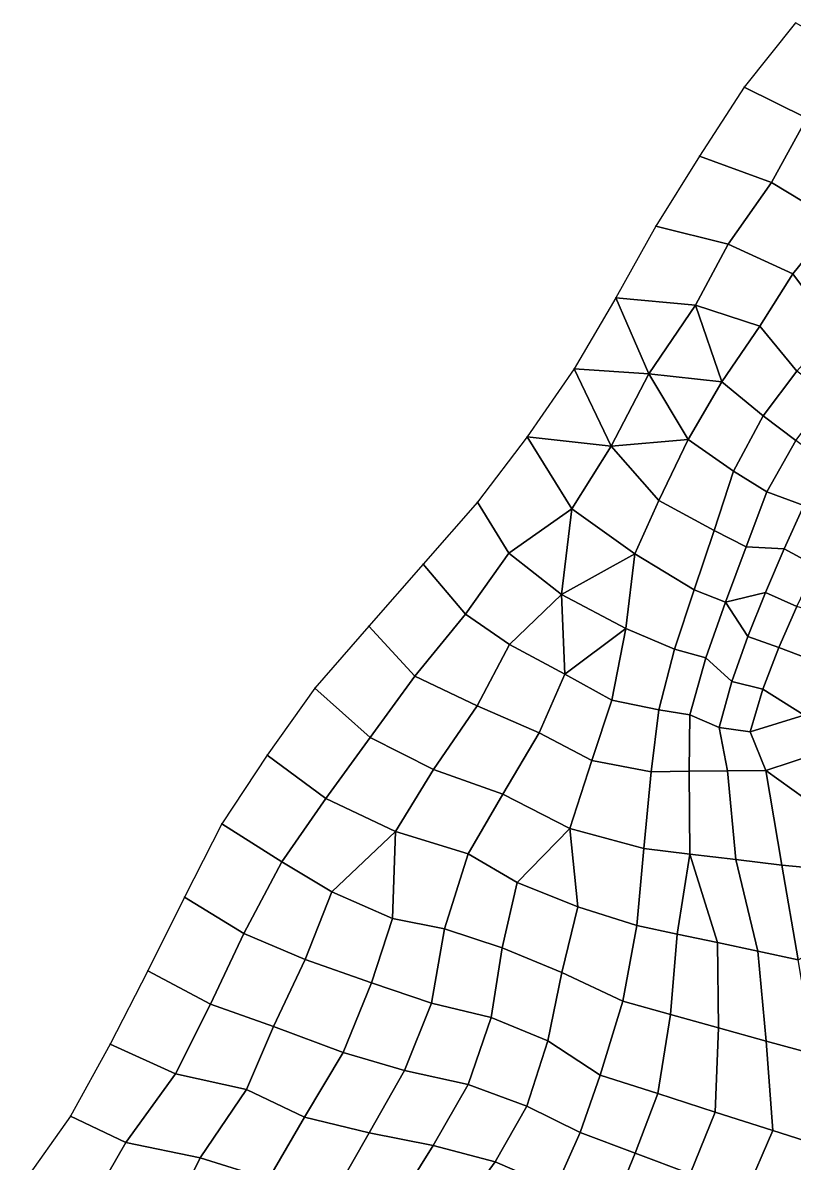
# Model space of a CAD drawing. Extents: x 380707 to 407438, y 6452841 to 6483357.
# Drawn here: x 397199.5 to 397386.9, y 6455864.4 to 6456141.6 of the extents above; entities that cross this region are included whole.
import ezdxf

# ---------------------------------------------------------------- set-up
doc = ezdxf.new("R2010")
doc.units = 0
for name, color, linetype in [('MESH_BOUND', 25, 'CONTINUOUS'), ('MESH_ELEMS', 18, 'CONTINUOUS'), ('MESH_NODES', 18, 'CONTINUOUS')]:
    doc.layers.add(name, color=color, linetype=linetype)

msp = doc.modelspace()

# ---------------------------------------------------------------- linework, layer by layer
at = {"layer": 'MESH_BOUND', "color": 25}
for points in [[(397387.246, 6456141.58, 0.437), (397374.75, 6456125.95, 0.578)], [(397374.75, 6456125.95, 0.578), (397363.912, 6456109.14, 0.605)], [(397363.912, 6456109.14, 0.605), (397353.345, 6456092.14, 0.42)], [(397353.345, 6456092.14, 0.42), (397343.55, 6456074.69, 0.268)], [(397343.55, 6456074.69, 0.268), (397333.426, 6456057.44, 0.384)], [(397333.426, 6456057.44, 0.384), (397322.062, 6456040.96, 0.56)], [(397322.062, 6456040.96, 0.56), (397309.995, 6456025.03, 0.991)], [(397309.995, 6456025.03, 0.991), (397296.777, 6456010, 0.934)], [(397296.777, 6456010, 0.934), (397283.592, 6455994.95, 0.558)], [(397283.592, 6455994.95, 0.558), (397270.434, 6455979.86, 0.611)], [(397270.434, 6455979.86, 0.611), (397258.837, 6455963.6, 0.443)], [(397258.837, 6455963.6, 0.443), (397247.866, 6455946.86, 0.608)], [(397247.866, 6455946.86, 0.608), (397238.774, 6455929.04, 0.54)], [(397238.774, 6455929.04, 0.54), (397229.914, 6455911.1, 0.773)], [(397229.914, 6455911.1, 0.773), (397220.746, 6455893.31, 0.847)], [(397220.746, 6455893.31, 0.847), (397211.06, 6455875.83, 1.058)], [(397211.06, 6455875.83, 1.058), (397199.511, 6455859.48, 0.909)]]:
    msp.add_polyline3d(points, dxfattribs=at)
at = {"layer": 'MESH_ELEMS', "color": 178}
for points in [[(397389.981, 6456118.37, 0.241), (397400.424, 6456134.02, 0.342), (397387.246, 6456141.58, 0.437), (397374.75, 6456125.95, 0.578)], [(397381.395, 6456102.76, 0.095), (397389.981, 6456118.37, 0.241), (397374.75, 6456125.95, 0.578), (397363.912, 6456109.14, 0.605)], [(397381.395, 6456102.76, 0.095), (397396.92, 6456093.33, 0.179), (397404.318, 6456111.81, 0.493), (397389.981, 6456118.37, 0.241)], [(397370.852, 6456087.75, 0.354), (397381.395, 6456102.76, 0.095), (397363.912, 6456109.14, 0.605), (397353.345, 6456092.14, 0.42)], [(397386.59, 6456080.53, 0.183), (397396.92, 6456093.33, 0.179), (397381.395, 6456102.76, 0.095), (397370.852, 6456087.75, 0.354)], [(397362.94, 6456072.93, 0.146), (397370.852, 6456087.75, 0.354), (397353.345, 6456092.14, 0.42), (397343.55, 6456074.69, 0.268)], [(397386.59, 6456080.53, 0.183), (397396.664, 6456067.06, -0.988), (397406.342, 6456076.67, -0.948), (397396.92, 6456093.33, 0.179)], [(397378.539, 6456067.86, -0.022), (397386.59, 6456080.53, 0.183), (397370.852, 6456087.75, 0.354), (397362.94, 6456072.93, 0.146)], [(397396.664, 6456067.06, -0.988), (397386.59, 6456080.53, 0.183), (397378.539, 6456067.86, -0.022), (397387.536, 6456056.93, -1.005)], [(397343.55, 6456074.69, 0.268), (397333.426, 6456057.44, 0.384), (397351.622, 6456056.24, 0.236), (397343.55, 6456074.69, 0.268)], [(397351.622, 6456056.24, 0.236), (397362.94, 6456072.93, 0.146), (397343.55, 6456074.69, 0.268), (397351.622, 6456056.24, 0.236)], [(397369.323, 6456054.35, 0.215), (397362.94, 6456072.93, 0.146), (397351.622, 6456056.24, 0.236), (397369.323, 6456054.35, 0.215)], [(397378.539, 6456067.86, -0.022), (397362.94, 6456072.93, 0.146), (397369.323, 6456054.35, 0.215), (397378.539, 6456067.86, -0.022)], [(397369.323, 6456054.35, 0.215), (397379.362, 6456046.01, -0.989), (397387.536, 6456056.93, -1.005), (397378.539, 6456067.86, -0.022)], [(397342.469, 6456038.68, 0.418), (397333.426, 6456057.44, 0.384), (397322.062, 6456040.96, 0.56), (397342.469, 6456038.68, 0.418)], [(397342.469, 6456038.68, 0.418), (397351.622, 6456056.24, 0.236), (397333.426, 6456057.44, 0.384), (397342.469, 6456038.68, 0.418)], [(397342.469, 6456038.68, 0.418), (397361.131, 6456040.26, 0.181), (397351.622, 6456056.24, 0.236), (397342.469, 6456038.68, 0.418)], [(397369.323, 6456054.35, 0.215), (397351.622, 6456056.24, 0.236), (397361.131, 6456040.26, 0.181), (397369.323, 6456054.35, 0.215)], [(397395.602, 6456050.87, -1.676), (397387.536, 6456056.93, -1.005), (397379.362, 6456046.01, -0.989), (397387.353, 6456040.04, -1.847)], [(397379.362, 6456046.01, -0.989), (397369.323, 6456054.35, 0.215), (397361.131, 6456040.26, 0.181), (397372.179, 6456032.61, -0.99)], [(397372.179, 6456032.61, -0.99), (397380.279, 6456027.56, -1.706), (397387.353, 6456040.04, -1.847), (397379.362, 6456046.01, -0.989)], [(397309.995, 6456025.03, 0.991), (397317.58, 6456012.67, 1.158), (397332.875, 6456023.47, 0.329), (397322.062, 6456040.96, 0.56)], [(397322.062, 6456040.96, 0.56), (397332.875, 6456023.47, 0.329), (397342.469, 6456038.68, 0.418), (397322.062, 6456040.96, 0.56)], [(397332.875, 6456023.47, 0.329), (397348.176, 6456012.52, 0.162), (397354.028, 6456025.48, 0.189), (397342.469, 6456038.68, 0.418)], [(397354.028, 6456025.48, 0.189), (397361.131, 6456040.26, 0.181), (397342.469, 6456038.68, 0.418), (397354.028, 6456025.48, 0.189)], [(397372.179, 6456032.61, -0.99), (397361.131, 6456040.26, 0.181), (397354.028, 6456025.48, 0.189), (397367.486, 6456018.16, -0.848)], [(397380.279, 6456027.56, -1.706), (397389.284, 6456024.22, -1.193), (397395.343, 6456034.08, -1.462), (397387.353, 6456040.04, -1.847)], [(397367.486, 6456018.16, -0.848), (397375.222, 6456014.18, -1.387), (397380.279, 6456027.56, -1.706), (397372.179, 6456032.61, -0.99)], [(397375.222, 6456014.18, -1.387), (397384.446, 6456013.75, -1.235), (397389.284, 6456024.22, -1.193), (397380.279, 6456027.56, -1.706)], [(397296.777, 6456010, 0.934), (397307.054, 6455997.87, 0.597), (397317.58, 6456012.67, 1.158), (397309.995, 6456025.03, 0.991)], [(397367.486, 6456018.16, -0.848), (397354.028, 6456025.48, 0.189), (397348.176, 6456012.52, 0.162), (397362.617, 6456003.75, -0.947)], [(397384.446, 6456013.75, -1.235), (397392.256, 6456009.48, 0.076), (397397.323, 6456019.08, 0.036), (397389.284, 6456024.22, -1.193)], [(397332.875, 6456023.47, 0.329), (397317.58, 6456012.67, 1.158), (397330.413, 6456002.62, 0.921), (397332.875, 6456023.47, 0.329)], [(397348.176, 6456012.52, 0.162), (397332.875, 6456023.47, 0.329), (397330.413, 6456002.62, 0.921), (397348.176, 6456012.52, 0.162)], [(397362.617, 6456003.75, -0.947), (397370.204, 6456000.75, -1.579), (397375.222, 6456014.18, -1.387), (397367.486, 6456018.16, -0.848)], [(397370.204, 6456000.75, -1.579), (397379.947, 6456003.1, -1.281), (397384.446, 6456013.75, -1.235), (397375.222, 6456014.18, -1.387)], [(397379.947, 6456003.1, -1.281), (397387.569, 6455999.69, -0.105), (397392.256, 6456009.48, 0.076), (397384.446, 6456013.75, -1.235)], [(397317.728, 6455990.5, 0.562), (397330.413, 6456002.62, 0.921), (397317.58, 6456012.67, 1.158), (397307.054, 6455997.87, 0.597)], [(397346.057, 6455994.39, 0.48), (397348.176, 6456012.52, 0.162), (397330.413, 6456002.62, 0.921), (397346.057, 6455994.39, 0.48)], [(397362.617, 6456003.75, -0.947), (397348.176, 6456012.52, 0.162), (397346.057, 6455994.39, 0.48), (397357.838, 6455989.32, -0.761)], [(397283.592, 6455994.95, 0.558), (397294.748, 6455982.75, 0.639), (397307.054, 6455997.87, 0.597), (397296.777, 6456010, 0.934)], [(397330.413, 6456002.62, 0.921), (397317.728, 6455990.5, 0.562), (397331.169, 6455983.21, 0.216), (397330.413, 6456002.62, 0.921)], [(397330.413, 6456002.62, 0.921), (397331.169, 6455983.21, 0.216), (397346.057, 6455994.39, 0.48), (397330.413, 6456002.62, 0.921)], [(397357.838, 6455989.32, -0.761), (397365.424, 6455987.22, -1.658), (397370.204, 6456000.75, -1.579), (397362.617, 6456003.75, -0.947)], [(397370.204, 6456000.75, -1.579), (397375.645, 6455992.37, -1.315), (397379.947, 6456003.1, -1.281), (397370.204, 6456000.75, -1.579)], [(397375.645, 6455992.37, -1.315), (397383.182, 6455989.77, -0.276), (397387.569, 6455999.69, -0.105), (397379.947, 6456003.1, -1.281)], [(397365.424, 6455987.22, -1.658), (397371.786, 6455981.46, -1.495), (397375.645, 6455992.37, -1.315), (397370.204, 6456000.75, -1.579)], [(397392.591, 6455986.14, 0.017), (397398.946, 6455996.29, 0.065), (397387.569, 6455999.69, -0.105), (397383.182, 6455989.77, -0.276)], [(397307.054, 6455997.87, 0.597), (397294.748, 6455982.75, 0.639), (397309.881, 6455975.56, 0.66), (397317.728, 6455990.5, 0.562)], [(397270.434, 6455979.86, 0.611), (397283.918, 6455967.89, 0.58), (397294.748, 6455982.75, 0.639), (397283.592, 6455994.95, 0.558)], [(397331.169, 6455983.21, 0.216), (397342.61, 6455976.95, 0.067), (397346.057, 6455994.39, 0.48), (397331.169, 6455983.21, 0.216)], [(397357.838, 6455989.32, -0.761), (397346.057, 6455994.39, 0.48), (397342.61, 6455976.95, 0.067), (397354.032, 6455974.61, -0.873)], [(397371.786, 6455981.46, -1.495), (397379.304, 6455979.63, -0.223), (397383.182, 6455989.77, -0.276), (397375.645, 6455992.37, -1.315)], [(397324.94, 6455968.96, 0.408), (397331.169, 6455983.21, 0.216), (397317.728, 6455990.5, 0.562), (397309.881, 6455975.56, 0.66)], [(397354.032, 6455974.61, -0.873), (397361.59, 6455973.4, -1.78), (397365.424, 6455987.22, -1.658), (397357.838, 6455989.32, -0.761)], [(397379.304, 6455979.63, -0.223), (397389.381, 6455973.29, 0.081), (397392.591, 6455986.14, 0.017), (397383.182, 6455989.77, -0.276)], [(397361.59, 6455973.4, -1.78), (397368.712, 6455970.31, -1.337), (397371.786, 6455981.46, -1.495), (397365.424, 6455987.22, -1.658)], [(397299.308, 6455960.08, 0.686), (397309.881, 6455975.56, 0.66), (397294.748, 6455982.75, 0.639), (397283.918, 6455967.89, 0.58)], [(397342.61, 6455976.95, 0.067), (397331.169, 6455983.21, 0.216), (397324.94, 6455968.96, 0.408), (397337.758, 6455962.25, 0.075)], [(397283.918, 6455967.89, 0.58), (397270.434, 6455979.86, 0.611), (397258.837, 6455963.6, 0.443), (397273.163, 6455953.06, 0.504)], [(397368.712, 6455970.31, -1.337), (397376.187, 6455969.24, -0.479), (397379.304, 6455979.63, -0.223), (397371.786, 6455981.46, -1.495)], [(397354.032, 6455974.61, -0.873), (397342.61, 6455976.95, 0.067), (397337.758, 6455962.25, 0.075), (397352.142, 6455959.55, -0.927)], [(397379.304, 6455979.63, -0.223), (397376.187, 6455969.24, -0.479), (397389.381, 6455973.29, 0.081), (397379.304, 6455979.63, -0.223)], [(397316.122, 6455954.11, 0.446), (397324.94, 6455968.96, 0.408), (397309.881, 6455975.56, 0.66), (397299.308, 6455960.08, 0.686)], [(397352.142, 6455959.55, -0.927), (397361.432, 6455959.64, -1.856), (397361.59, 6455973.4, -1.78), (397354.032, 6455974.61, -0.873)], [(397361.432, 6455959.64, -1.856), (397370.721, 6455959.73, -1.073), (397368.712, 6455970.31, -1.337), (397361.59, 6455973.4, -1.78)], [(397389.381, 6455973.29, 0.081), (397376.187, 6455969.24, -0.479), (397380.011, 6455959.82, -0.094), (397392.864, 6455964.04, 0.009)], [(397316.122, 6455954.11, 0.446), (397332.435, 6455945.77, 0.118), (397337.758, 6455962.25, 0.075), (397324.94, 6455968.96, 0.408)], [(397370.721, 6455959.73, -1.073), (397380.011, 6455959.82, -0.094), (397376.187, 6455969.24, -0.479), (397368.712, 6455970.31, -1.337)], [(397290.095, 6455945.04, 0.587), (397299.308, 6455960.08, 0.686), (397283.918, 6455967.89, 0.58), (397273.163, 6455953.06, 0.504)], [(397273.163, 6455953.06, 0.504), (397258.837, 6455963.6, 0.443), (397247.866, 6455946.86, 0.608), (397262.44, 6455937.66, 0.359)], [(397380.011, 6455959.82, -0.094), (397389.505, 6455953.06, -0.166), (397392.864, 6455964.04, 0.009), (397380.011, 6455959.82, -0.094)], [(397352.142, 6455959.55, -0.927), (397337.758, 6455962.25, 0.075), (397332.435, 6455945.77, 0.118), (397350.421, 6455940.85, -1.565)], [(397307.738, 6455939.58, 0.361), (397316.122, 6455954.11, 0.446), (397299.308, 6455960.08, 0.686), (397290.095, 6455945.04, 0.587)], [(397361.432, 6455959.64, -1.856), (397352.142, 6455959.55, -0.927), (397350.421, 6455940.85, -1.565), (397361.592, 6455939.51, -1.885)], [(397370.721, 6455959.73, -1.073), (397361.432, 6455959.64, -1.856), (397361.592, 6455939.51, -1.885), (397372.762, 6455938.17, -0.991)], [(397380.011, 6455959.82, -0.094), (397370.721, 6455959.73, -1.073), (397372.762, 6455938.17, -0.991), (397383.933, 6455936.83, -0.652)], [(397393.403, 6455935.93, -0.587), (397389.505, 6455953.06, -0.166), (397380.011, 6455959.82, -0.094), (397383.933, 6455936.83, -0.652)], [(397274.602, 6455930.37, 0.344), (397290.095, 6455945.04, 0.587), (397273.163, 6455953.06, 0.504), (397262.44, 6455937.66, 0.359)], [(397316.122, 6455954.11, 0.446), (397307.738, 6455939.58, 0.361), (397319.58, 6455932.62, 0.211), (397332.435, 6455945.77, 0.118)], [(397238.774, 6455929.04, 0.54), (397253.243, 6455920.22, 0.325), (397262.44, 6455937.66, 0.359), (397247.866, 6455946.86, 0.608)], [(397274.602, 6455930.37, 0.344), (397289.337, 6455923.85, 0.384), (397290.095, 6455945.04, 0.587), (397274.602, 6455930.37, 0.344)], [(397289.337, 6455923.85, 0.384), (397301.931, 6455921.38, 0.383), (397307.738, 6455939.58, 0.361), (397290.095, 6455945.04, 0.587)], [(397332.435, 6455945.77, 0.118), (397319.58, 6455932.62, 0.211), (397334.334, 6455926.67, 0.021), (397332.435, 6455945.77, 0.118)], [(397334.334, 6455926.67, 0.021), (397348.7, 6455922.15, -1.535), (397350.421, 6455940.85, -1.565), (397332.435, 6455945.77, 0.118)], [(397301.931, 6455921.38, 0.383), (397315.979, 6455916.72, 0.304), (397319.58, 6455932.62, 0.211), (397307.738, 6455939.58, 0.361)], [(397361.592, 6455939.51, -1.885), (397350.421, 6455940.85, -1.565), (397348.7, 6455922.15, -1.535), (397358.489, 6455920.07, -1.821)], [(397361.592, 6455939.51, -1.885), (397358.489, 6455920.07, -1.821), (397368.278, 6455918, -1.225), (397361.592, 6455939.51, -1.885)], [(397372.762, 6455938.17, -0.991), (397361.592, 6455939.51, -1.885), (397368.278, 6455918, -1.225), (397378.067, 6455915.92, -0.827)], [(397383.933, 6455936.83, -0.652), (397372.762, 6455938.17, -0.991), (397378.067, 6455915.92, -0.827), (397387.855, 6455913.84, -0.7)], [(397268.073, 6455913.93, 0.414), (397274.602, 6455930.37, 0.344), (397262.44, 6455937.66, 0.359), (397253.243, 6455920.22, 0.325)], [(397397.3, 6455918.81, -0.689), (397393.403, 6455935.93, -0.587), (397383.933, 6455936.83, -0.652), (397387.855, 6455913.84, -0.7)], [(397334.334, 6455926.67, 0.021), (397319.58, 6455932.62, 0.211), (397315.979, 6455916.72, 0.304), (397330.507, 6455910.75, 0.066)], [(397289.337, 6455923.85, 0.384), (397274.602, 6455930.37, 0.344), (397268.073, 6455913.93, 0.414), (397284.222, 6455908.2, 0.344)], [(397229.914, 6455911.1, 0.773), (397245.141, 6455903.05, 0.424), (397253.243, 6455920.22, 0.325), (397238.774, 6455929.04, 0.54)], [(397330.507, 6455910.75, 0.066), (397345.276, 6455903.75, -1.302), (397348.7, 6455922.15, -1.535), (397334.334, 6455926.67, 0.021)], [(397284.222, 6455908.2, 0.344), (397298.833, 6455903.24, 0.295), (397301.931, 6455921.38, 0.383), (397289.337, 6455923.85, 0.384)], [(397358.489, 6455920.07, -1.821), (397348.7, 6455922.15, -1.535), (397345.276, 6455903.75, -1.302), (397356.902, 6455900.52, -1.877)], [(397260.391, 6455897.62, 0.411), (397268.073, 6455913.93, 0.414), (397253.243, 6455920.22, 0.325), (397245.141, 6455903.05, 0.424)], [(397315.979, 6455916.72, 0.304), (397301.931, 6455921.38, 0.383), (397298.833, 6455903.24, 0.295), (397313.319, 6455899.76, 0.237)], [(397368.278, 6455918, -1.225), (397358.489, 6455920.07, -1.821), (397356.902, 6455900.52, -1.877), (397368.527, 6455897.3, -1.198)], [(397330.507, 6455910.75, 0.066), (397315.979, 6455916.72, 0.304), (397313.319, 6455899.76, 0.237), (397327.07, 6455894.13, 0.074)], [(397378.067, 6455915.92, -0.827), (397368.278, 6455918, -1.225), (397368.527, 6455897.3, -1.198), (397380.152, 6455894.07, -0.85)], [(397260.391, 6455897.62, 0.411), (397277.328, 6455891.26, 0.262), (397284.222, 6455908.2, 0.344), (397268.073, 6455913.93, 0.414)], [(397387.855, 6455913.84, -0.7), (397378.067, 6455915.92, -0.827), (397380.152, 6455894.07, -0.85), (397391.778, 6455890.85, -0.683)], [(397245.141, 6455903.05, 0.424), (397229.914, 6455911.1, 0.773), (397220.746, 6455893.31, 0.847), (397236.623, 6455886.13, 0.595)], [(397327.07, 6455894.13, 0.074), (397339.82, 6455885.79, -1.29), (397345.276, 6455903.75, -1.302), (397330.507, 6455910.75, 0.066)], [(397292.223, 6455886.89, 0.191), (397298.833, 6455903.24, 0.295), (397284.222, 6455908.2, 0.344), (397277.328, 6455891.26, 0.262)], [(397245.141, 6455903.05, 0.424), (397236.623, 6455886.13, 0.595), (397253.895, 6455882.29, 0.195), (397260.391, 6455897.62, 0.411)], [(397307.688, 6455883.48, 0.2), (397313.319, 6455899.76, 0.237), (397298.833, 6455903.24, 0.295), (397292.223, 6455886.89, 0.191)], [(397356.902, 6455900.52, -1.877), (397345.276, 6455903.75, -1.302), (397339.82, 6455885.79, -1.29), (397353.79, 6455881.3, -1.961)], [(397307.688, 6455883.48, 0.2), (397321.955, 6455878.23, 0.194), (397327.07, 6455894.13, 0.074), (397313.319, 6455899.76, 0.237)], [(397368.527, 6455897.3, -1.198), (397356.902, 6455900.52, -1.877), (397353.79, 6455881.3, -1.961), (397367.76, 6455876.82, -1.093)], [(397267.96, 6455875.58, 0.185), (397277.328, 6455891.26, 0.262), (397260.391, 6455897.62, 0.411), (397253.895, 6455882.29, 0.195)], [(397380.152, 6455894.07, -0.85), (397368.527, 6455897.3, -1.198), (397367.76, 6455876.82, -1.093), (397381.73, 6455872.34, -0.713)], [(397321.955, 6455878.23, 0.194), (397334.957, 6455871.86, -1.094), (397339.82, 6455885.79, -1.29), (397327.07, 6455894.13, 0.074)], [(397391.778, 6455890.85, -0.683), (397380.152, 6455894.07, -0.85), (397381.73, 6455872.34, -0.713), (397395.7, 6455867.85, 0.135)], [(397224.512, 6455869.41, 0.891), (397236.623, 6455886.13, 0.595), (397220.746, 6455893.31, 0.847), (397211.06, 6455875.83, 1.058)], [(397277.328, 6455891.26, 0.262), (397267.96, 6455875.58, 0.185), (397283.679, 6455871.75, 0.146), (397292.223, 6455886.89, 0.191)], [(397242.619, 6455865.68, 0.345), (397253.895, 6455882.29, 0.195), (397236.623, 6455886.13, 0.595), (397224.512, 6455869.41, 0.891)], [(397299.225, 6455868.7, 0.161), (397307.688, 6455883.48, 0.2), (397292.223, 6455886.89, 0.191), (397283.679, 6455871.75, 0.146)], [(397334.957, 6455871.86, -1.094), (397348.31, 6455866.84, -2.05), (397353.79, 6455881.3, -1.961), (397339.82, 6455885.79, -1.29)], [(397314.283, 6455864.67, 0.323), (397321.955, 6455878.23, 0.194), (397307.688, 6455883.48, 0.2), (397299.225, 6455868.7, 0.161)], [(397259.202, 6455860.46, 0.196), (397267.96, 6455875.58, 0.185), (397253.895, 6455882.29, 0.195), (397242.619, 6455865.68, 0.345)], [(397348.31, 6455866.84, -2.05), (397361.662, 6455861.82, -1.226), (397367.76, 6455876.82, -1.093), (397353.79, 6455881.3, -1.961)], [(397328.907, 6455858.43, -1.092), (397334.957, 6455871.86, -1.094), (397321.955, 6455878.23, 0.194), (397314.283, 6455864.67, 0.323)], [(397215.782, 6455854.18, 0.803), (397224.512, 6455869.41, 0.891), (397211.06, 6455875.83, 1.058), (397199.511, 6455859.48, 0.909)], [(397275.04, 6455856.67, 0.072), (397283.679, 6455871.75, 0.146), (397267.96, 6455875.58, 0.185), (397259.202, 6455860.46, 0.196)], [(397361.662, 6455861.82, -1.226), (397375.014, 6455856.8, -0.7), (397381.73, 6455872.34, -0.713), (397367.76, 6455876.82, -1.093)], [(397283.679, 6455871.75, 0.146), (397275.04, 6455856.67, 0.072), (397290.351, 6455854.54, 0.323), (397299.225, 6455868.7, 0.161)], [(397328.907, 6455858.43, -1.092), (397342.744, 6455853.39, -2.122), (397348.31, 6455866.84, -2.05), (397334.957, 6455871.86, -1.094)], [(397375.014, 6455856.8, -0.7), (397388.366, 6455851.79, 0.23), (397395.7, 6455867.85, 0.135), (397381.73, 6455872.34, -0.713)], [(397234.909, 6455850.1, 0.242), (397242.619, 6455865.68, 0.345), (397224.512, 6455869.41, 0.891), (397215.782, 6455854.18, 0.803)], [(397305.009, 6455852.01, 0.314), (397314.283, 6455864.67, 0.323), (397299.225, 6455868.7, 0.161), (397290.351, 6455854.54, 0.323)], [(397342.744, 6455853.39, -2.122), (397356.58, 6455848.35, -1.323), (397361.662, 6455861.82, -1.226), (397348.31, 6455866.84, -2.05)], [(397252.59, 6455845.33, 0.248), (397259.202, 6455860.46, 0.196), (397242.619, 6455865.68, 0.345), (397234.909, 6455850.1, 0.242)], [(397318.542, 6455848.2, -0.714), (397328.907, 6455858.43, -1.092), (397314.283, 6455864.67, 0.323), (397305.009, 6455852.01, 0.314)]]:
    msp.add_3dface(points, dxfattribs=at)
at = {"layer": 'MESH_NODES', "color": 18}
for p in [(397374.75, 6456125.95, 0.578), (397363.912, 6456109.14, 0.605), (397381.395, 6456102.76, 0.095), (397353.345, 6456092.14, 0.42), (397370.852, 6456087.75, 0.354), (397386.59, 6456080.53, 0.183), (397343.55, 6456074.69, 0.268), (397362.94, 6456072.93, 0.146), (397378.539, 6456067.86, -0.022), (397333.426, 6456057.44, 0.384), (397351.622, 6456056.24, 0.236), (397369.323, 6456054.35, 0.215), (397379.362, 6456046.01, -0.989), (397322.062, 6456040.96, 0.56), (397342.469, 6456038.68, 0.418), (397361.131, 6456040.26, 0.181), (397372.179, 6456032.61, -0.99), (397380.279, 6456027.56, -1.706), (397309.995, 6456025.03, 0.991), (397354.028, 6456025.48, 0.189), (397332.875, 6456023.47, 0.329), (397367.486, 6456018.16, -0.848), (397375.222, 6456014.18, -1.387), (397384.446, 6456013.75, -1.235), (397317.58, 6456012.67, 1.158), (397348.176, 6456012.52, 0.162), (397296.777, 6456010, 0.934), (397330.413, 6456002.62, 0.921), (397362.617, 6456003.75, -0.947), (397379.947, 6456003.1, -1.281), (397370.204, 6456000.75, -1.579), (397307.054, 6455997.87, 0.597), (397283.592, 6455994.95, 0.558), (397346.057, 6455994.39, 0.48), (397375.645, 6455992.37, -1.315), (397317.728, 6455990.5, 0.562), (397357.838, 6455989.32, -0.761), (397383.182, 6455989.77, -0.276), (397365.424, 6455987.22, -1.658), (397294.748, 6455982.75, 0.639), (397331.169, 6455983.21, 0.216), (397270.434, 6455979.86, 0.611), (397371.786, 6455981.46, -1.495), (397342.61, 6455976.95, 0.067), (397379.304, 6455979.63, -0.223), (397309.881, 6455975.56, 0.66), (397354.032, 6455974.61, -0.873), (397361.59, 6455973.4, -1.78), (397324.94, 6455968.96, 0.408), (397368.712, 6455970.31, -1.337), (397376.187, 6455969.24, -0.479), (397283.918, 6455967.89, 0.58), (397258.837, 6455963.6, 0.443), (397337.758, 6455962.25, 0.075), (397299.308, 6455960.08, 0.686), (397352.142, 6455959.55, -0.927), (397361.432, 6455959.64, -1.856), (397370.721, 6455959.73, -1.073), (397380.011, 6455959.82, -0.094), (397273.163, 6455953.06, 0.504), (397316.122, 6455954.11, 0.446), (397247.866, 6455946.86, 0.608), (397290.095, 6455945.04, 0.587), (397332.435, 6455945.77, 0.118), (397307.738, 6455939.58, 0.361), (397350.421, 6455940.85, -1.565), (397361.592, 6455939.51, -1.885), (397372.762, 6455938.17, -0.991), (397262.44, 6455937.66, 0.359), (397383.933, 6455936.83, -0.652), (397319.58, 6455932.62, 0.211), (397274.602, 6455930.37, 0.344), (397238.774, 6455929.04, 0.54), (397334.334, 6455926.67, 0.021), (397289.337, 6455923.85, 0.384), (397348.7, 6455922.15, -1.535), (397253.243, 6455920.22, 0.325), (397301.931, 6455921.38, 0.383), (397358.489, 6455920.07, -1.821), (397315.979, 6455916.72, 0.304), (397368.278, 6455918, -1.225), (397268.073, 6455913.93, 0.414), (397378.067, 6455915.92, -0.827), (397229.914, 6455911.1, 0.773), (397330.507, 6455910.75, 0.066), (397284.222, 6455908.2, 0.344), (397245.141, 6455903.05, 0.424), (397298.833, 6455903.24, 0.295), (397345.276, 6455903.75, -1.302), (397313.319, 6455899.76, 0.237), (397356.902, 6455900.52, -1.877), (397260.391, 6455897.62, 0.411), (397368.527, 6455897.3, -1.198), (397327.07, 6455894.13, 0.074), (397380.152, 6455894.07, -0.85), (397220.746, 6455893.31, 0.847), (397277.328, 6455891.26, 0.262), (397236.623, 6455886.13, 0.595), (397292.223, 6455886.89, 0.191), (397339.82, 6455885.79, -1.29), (397307.688, 6455883.48, 0.2), (397253.895, 6455882.29, 0.195), (397353.79, 6455881.3, -1.961), (397321.955, 6455878.23, 0.194), (397211.06, 6455875.83, 1.058), (397267.96, 6455875.58, 0.185), (397367.76, 6455876.82, -1.093), (397283.679, 6455871.75, 0.146), (397334.957, 6455871.86, -1.094), (397381.73, 6455872.34, -0.713), (397224.512, 6455869.41, 0.891), (397299.225, 6455868.7, 0.161), (397348.31, 6455866.84, -2.05), (397242.619, 6455865.68, 0.345), (397314.283, 6455864.67, 0.323)]:
    msp.add_point(p, dxfattribs=at)

doc.saveas('drawing.dxf')
